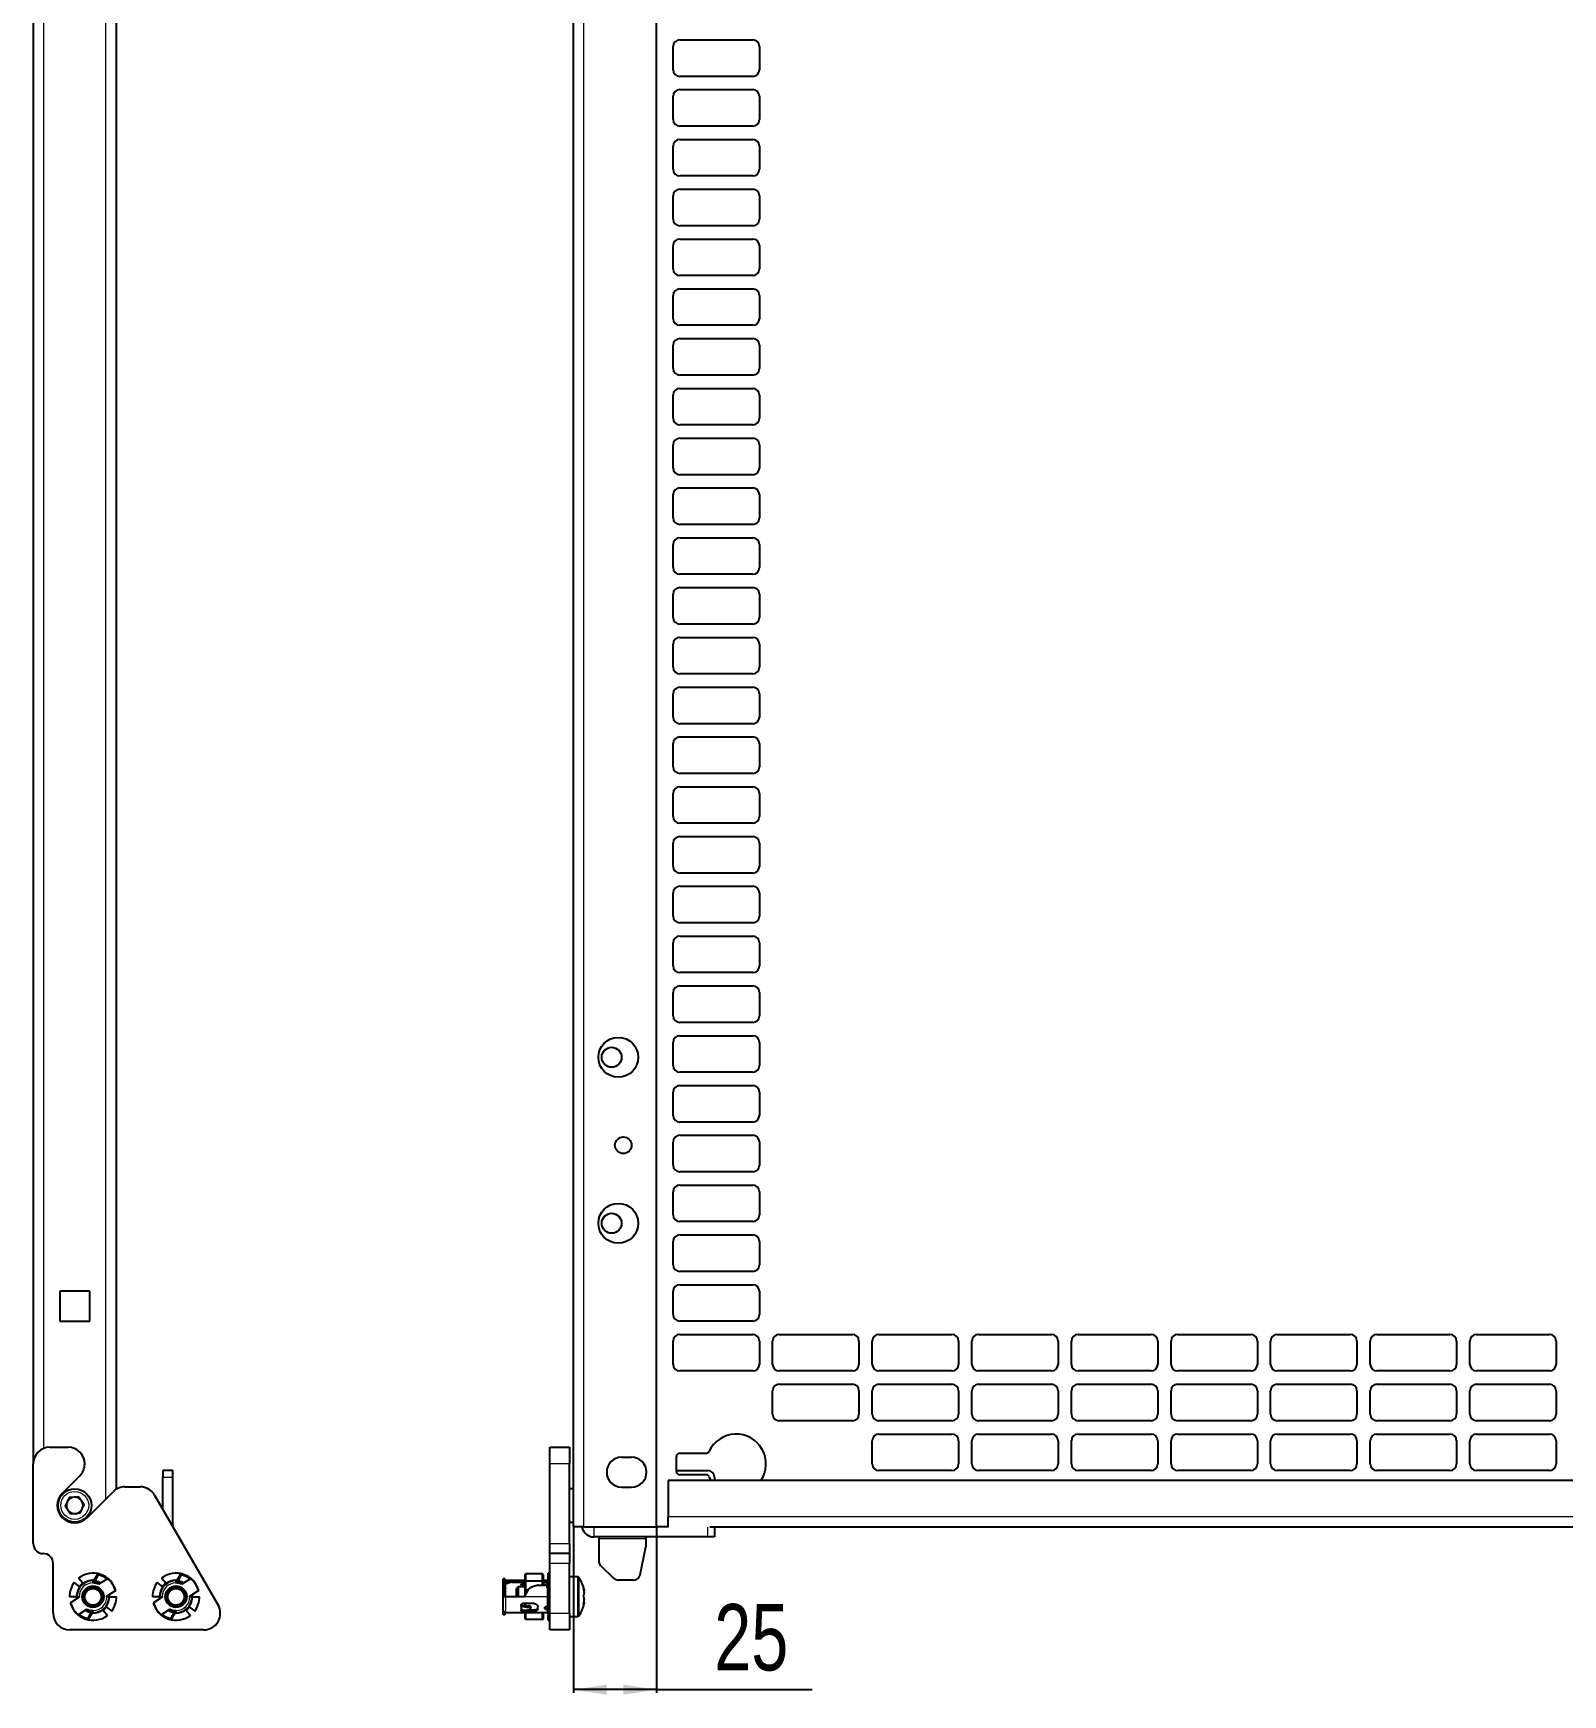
# Model space of a CAD drawing. Header units: millimetres. Extents: x -815 to 1037, y -273 to 1990.
# Drawn here: x 124 to 584, y -87 to 414 of the extents above; entities that cross this region are included whole.
import ezdxf

# ---------------------------------------------------------------- set-up
doc = ezdxf.new("R2010")
doc.units = ezdxf.units.MM
doc.layers.add('FORMAT', color=7, linetype='Continuous')
doc.styles.add('SLDTEXTSTYLE0', font='TXT', dxfattribs={"width": 0.75})
doc.dimstyles.new('SLDDIMSTYLE0', dxfattribs={"dimtxt": 20, "dimasz": 10, "dimexe": 0, "dimexo": 0.0625, "dimgap": 5, "dimtad": 2, "dimdec": 1, "dimrnd": 1e-09, "dimzin": 12, "dimdsep": 46, "dimtxsty": 'SLDTEXTSTYLE0', "dimsah": 1, "dimcen": 0.09, "dimadec": 0, "dimazin": 3, "dimtfac": 1, "dimtofl": 0, "dimtmove": 0, "dimatfit": 3, "dimfxl": 0, "dimfrac": 2, "dimtolj": 1, "dimtzin": 12, "dimarcsym": 0})

# ---------------------------------------------------------------- blocks, each defined once
blk = doc.blocks.new('_D_7')
at = {"layer": 'FORMAT'}
for p, q in [((286.33, -36.18), (286.33, -86.17)), ((311.33, -36.18), (311.33, -86.17)), ((311.33, -85.17), (286.33, -85.17)), ((311.33, -85.17), (358.28, -85.17))]:
    blk.add_line(p, q, dxfattribs=at)
for points in [[(286.33, -85.17), (296.33, -86.71), (296.33, -83.64)], [(311.33, -85.17), (301.33, -83.64), (301.33, -86.71)]]:
    blk.add_solid(points, dxfattribs=at)
at = {"layer": 'FORMAT', "insert": (328.73, -59.39), "char_height": 20, "attachment_point": 1, "style": 'SLDTEXTSTYLE0'}
blk.add_mtext('25', dxfattribs=at)

msp = doc.modelspace()

# ---------------------------------------------------------------- linework, layer by layer
at = {"color": 8, "linetype": 'Continuous', "lineweight": 18}
for p, q in [((126.7, 1846.83), (126.7, -12.55)), ((145.5, -27.7), (145.5, 1846.83)), ((289.43, -36.17), (289.43, 1817.63)), ((285.18, -17.17), (279.18, -17.17)), ((162.6, -21.17), (165.6, -21.17)), ((943.83, -33.08), (314.83, -33.08)), ((165.35, -35.57), (165.6, -35.57)), ((292.43, -36.17), (292.43, -39.17)), ((308.08, -39.77), (293.93, -39.77)), ((326.78, -39.17), (326.78, -36.18)), ((279.18, -41.17), (285.18, -41.17)), ((285.18, -47.17), (279.18, -47.17)), ((265.88, -53.43), (265.88, -57.17)), ((278.48, -53.72), (278.48, -52.82)), ((287.5, -51.17), (287.5, -53.61)), ((287.5, -53.61), (287.5, -63.17)), ((287.94, -51.4), (287.94, -53.75)), ((287.94, -53.75), (287.94, -62.95)), ((265.88, -57.17), (265.88, -62.02)), ((278.48, -57.17), (271.48, -57.17)), ((278.48, -60.13), (278.48, -57.17)), ((271.08, -61.12), (271.08, -61.57)), ((274.38, -61.57), (274.38, -61.12)), ((278.23, -60.63), (278.23, -61.02)), ((278.48, -62.02), (278.48, -61.02)), ((279.18, -62.17), (285.18, -62.17))]:
    msp.add_line(p, q, dxfattribs=at)
at = {"color": 7, "linetype": 'Continuous', "lineweight": 25}
for p, q in [((148.6, 1846.83), (148.6, -24.8)), ((286.33, -36.17), (286.33, 1846.83)), ((123.6, 1817.63), (123.6, -17.17)), ((311.33, -36.17), (311.33, 1817.63)), ((318.33, 411.83), (340.33, 411.83)), ((316.33, 402.83), (316.33, 409.83)), ((342.33, 409.83), (342.33, 402.83)), ((340.33, 400.83), (318.33, 400.83)), ((318.33, 396.83), (340.33, 396.83)), ((316.33, 387.83), (316.33, 394.83)), ((342.33, 394.83), (342.33, 387.83)), ((340.33, 385.83), (318.33, 385.83)), ((318.33, 381.83), (340.33, 381.83)), ((316.33, 372.83), (316.33, 379.83)), ((342.33, 379.83), (342.33, 372.83)), ((340.33, 370.83), (318.33, 370.83)), ((318.33, 366.83), (340.33, 366.83)), ((316.33, 357.83), (316.33, 364.83)), ((342.33, 364.83), (342.33, 357.83)), ((340.33, 355.83), (318.33, 355.83)), ((318.33, 351.83), (340.33, 351.83)), ((316.33, 342.83), (316.33, 349.83)), ((342.33, 349.83), (342.33, 342.83)), ((340.33, 340.83), (318.33, 340.83)), ((318.33, 336.83), (340.33, 336.83)), ((316.33, 327.83), (316.33, 334.83)), ((342.33, 334.83), (342.33, 327.83)), ((340.33, 325.83), (318.33, 325.83)), ((318.33, 321.83), (340.33, 321.83)), ((316.33, 312.83), (316.33, 319.83)), ((342.33, 319.83), (342.33, 312.83)), ((340.33, 310.83), (318.33, 310.83)), ((318.33, 306.83), (340.33, 306.83)), ((316.33, 297.83), (316.33, 304.83)), ((342.33, 304.83), (342.33, 297.83)), ((340.33, 295.83), (318.33, 295.83)), ((318.33, 291.83), (340.33, 291.83)), ((316.33, 282.83), (316.33, 289.83)), ((342.33, 289.83), (342.33, 282.83)), ((340.33, 280.83), (318.33, 280.83)), ((318.33, 276.83), (340.33, 276.83)), ((316.33, 267.83), (316.33, 274.83)), ((342.33, 274.83), (342.33, 267.83)), ((340.33, 265.83), (318.33, 265.83)), ((318.33, 261.83), (340.33, 261.83)), ((316.33, 252.83), (316.33, 259.83)), ((342.33, 259.83), (342.33, 252.83)), ((340.33, 250.83), (318.33, 250.83)), ((318.33, 246.83), (340.33, 246.83)), ((316.33, 237.83), (316.33, 244.83)), ((342.33, 244.83), (342.33, 237.83)), ((340.33, 235.83), (318.33, 235.83)), ((318.33, 231.83), (340.33, 231.83)), ((316.33, 222.83), (316.33, 229.83)), ((342.33, 229.83), (342.33, 222.83)), ((340.33, 220.83), (318.33, 220.83)), ((318.33, 216.83), (340.33, 216.83)), ((316.33, 207.83), (316.33, 214.83)), ((342.33, 214.83), (342.33, 207.83)), ((340.33, 205.83), (318.33, 205.83)), ((318.33, 201.83), (340.33, 201.83)), ((316.33, 192.83), (316.33, 199.83)), ((342.33, 199.83), (342.33, 192.83)), ((340.33, 190.83), (318.33, 190.83)), ((318.33, 186.83), (340.33, 186.83)), ((316.33, 177.83), (316.33, 184.83)), ((342.33, 184.83), (342.33, 177.83)), ((340.33, 175.83), (318.33, 175.83)), ((318.33, 171.83), (340.33, 171.83)), ((316.33, 162.83), (316.33, 169.83)), ((342.33, 169.83), (342.33, 162.83)), ((340.33, 160.83), (318.33, 160.83)), ((318.33, 156.83), (340.33, 156.83)), ((316.33, 147.83), (316.33, 154.83)), ((342.33, 154.83), (342.33, 147.83)), ((340.33, 145.83), (318.33, 145.83)), ((318.33, 141.83), (340.33, 141.83)), ((316.33, 132.83), (316.33, 139.83)), ((342.33, 139.83), (342.33, 132.83)), ((340.33, 130.83), (318.33, 130.83)), ((318.33, 126.83), (340.33, 126.83)), ((316.33, 117.83), (316.33, 124.83)), ((342.33, 124.83), (342.33, 117.83)), ((340.33, 115.83), (318.33, 115.83)), ((318.33, 111.83), (340.33, 111.83)), ((316.33, 102.83), (316.33, 109.83)), ((342.33, 109.83), (342.33, 102.83)), ((340.33, 100.83), (318.33, 100.83)), ((318.33, 96.83), (340.33, 96.83)), ((316.33, 87.83), (316.33, 94.83)), ((342.33, 94.83), (342.33, 87.83)), ((340.33, 85.83), (318.33, 85.83)), ((318.33, 81.83), (340.33, 81.83)), ((316.33, 72.83), (316.33, 79.83)), ((342.33, 79.83), (342.33, 72.83)), ((340.33, 70.83), (318.33, 70.83)), ((318.33, 66.83), (340.33, 66.83)), ((316.33, 57.83), (316.33, 64.83)), ((342.33, 64.83), (342.33, 57.83)), ((340.33, 55.83), (318.33, 55.83)), ((318.33, 51.83), (340.33, 51.83)), ((316.33, 42.83), (316.33, 49.83)), ((342.33, 49.83), (342.33, 42.83)), ((340.33, 40.83), (318.33, 40.83)), ((318.33, 36.83), (340.33, 36.83)), ((140.6, 34.83), (131.6, 34.83)), ((131.6, 34.83), (131.6, 25.83)), ((140.6, 25.83), (140.6, 34.83)), ((316.33, 27.83), (316.33, 34.83)), ((342.33, 34.83), (342.33, 27.83)), ((131.6, 25.83), (140.6, 25.83)), ((340.33, 25.83), (318.33, 25.83)), ((318.33, 21.83), (340.33, 21.83)), ((348.33, 21.83), (370.33, 21.83)), ((378.33, 21.83), (400.33, 21.83)), ((408.33, 21.83), (430.33, 21.83)), ((438.33, 21.83), (460.33, 21.83)), ((468.33, 21.83), (490.33, 21.83)), ((498.33, 21.83), (520.33, 21.83)), ((528.33, 21.83), (550.33, 21.83)), ((558.33, 21.83), (580.33, 21.83)), ((316.33, 12.83), (316.33, 19.83)), ((342.33, 19.83), (342.33, 12.83)), ((346.33, 12.83), (346.33, 19.83)), ((372.33, 19.83), (372.33, 12.83)), ((376.33, 12.83), (376.33, 19.83)), ((402.33, 19.83), (402.33, 12.83)), ((406.33, 12.83), (406.33, 19.83)), ((432.33, 19.83), (432.33, 12.83)), ((436.33, 12.83), (436.33, 19.83)), ((462.33, 19.83), (462.33, 12.83)), ((466.33, 12.83), (466.33, 19.83)), ((492.33, 19.83), (492.33, 12.83)), ((496.33, 12.83), (496.33, 19.83)), ((522.33, 19.83), (522.33, 12.83)), ((526.33, 12.83), (526.33, 19.83)), ((552.33, 19.83), (552.33, 12.83)), ((556.33, 12.83), (556.33, 19.83)), ((582.33, 19.83), (582.33, 12.83)), ((340.33, 10.83), (318.33, 10.83)), ((370.33, 10.83), (348.33, 10.83)), ((400.33, 10.83), (378.33, 10.83)), ((430.33, 10.83), (408.33, 10.83)), ((460.33, 10.83), (438.33, 10.83)), ((490.33, 10.83), (468.33, 10.83)), ((520.33, 10.83), (498.33, 10.83)), ((550.33, 10.83), (528.33, 10.83)), ((580.33, 10.83), (558.33, 10.83)), ((348.33, 6.83), (370.33, 6.83)), ((378.33, 6.83), (400.33, 6.83)), ((408.33, 6.83), (430.33, 6.83)), ((438.33, 6.83), (460.33, 6.83)), ((468.33, 6.83), (490.33, 6.83)), ((498.33, 6.83), (520.33, 6.83)), ((528.33, 6.83), (550.33, 6.83)), ((558.33, 6.83), (580.33, 6.83)), ((346.33, -2.17), (346.33, 4.83)), ((372.33, 4.83), (372.33, -2.17)), ((376.33, -2.17), (376.33, 4.83)), ((402.33, 4.83), (402.33, -2.17)), ((406.33, -2.17), (406.33, 4.83)), ((432.33, 4.83), (432.33, -2.17)), ((436.33, -2.17), (436.33, 4.83)), ((462.33, 4.83), (462.33, -2.17)), ((466.33, -2.17), (466.33, 4.83)), ((492.33, 4.83), (492.33, -2.17)), ((496.33, -2.17), (496.33, 4.83)), ((522.33, 4.83), (522.33, -2.17)), ((526.33, -2.17), (526.33, 4.83)), ((552.33, 4.83), (552.33, -2.17)), ((556.33, -2.17), (556.33, 4.83)), ((582.33, 4.83), (582.33, -2.17)), ((370.33, -4.17), (348.33, -4.17)), ((400.33, -4.17), (378.33, -4.17)), ((430.33, -4.17), (408.33, -4.17)), ((460.33, -4.17), (438.33, -4.17)), ((490.33, -4.17), (468.33, -4.17)), ((520.33, -4.17), (498.33, -4.17)), ((550.33, -4.17), (528.33, -4.17)), ((580.33, -4.17), (558.33, -4.17)), ((378.33, -8.17), (400.33, -8.17)), ((408.33, -8.17), (430.33, -8.17)), ((438.33, -8.17), (460.33, -8.17)), ((468.33, -8.17), (490.33, -8.17)), ((498.33, -8.17), (520.33, -8.17)), ((528.33, -8.17), (550.33, -8.17)), ((558.33, -8.17), (580.33, -8.17)), ((128.6, -12.17), (134.1, -12.17)), ((279.18, -12.17), (285.18, -12.17)), ((279.18, -17.17), (279.18, -12.17)), ((285.18, -12.17), (285.18, -17.17)), ((317.33, -19.43), (317.33, -14.93)), ((318.33, -13.93), (326.28, -13.93)), ((376.33, -17.17), (376.33, -10.17)), ((402.33, -10.17), (402.33, -17.17)), ((406.33, -17.17), (406.33, -10.17)), ((432.33, -10.17), (432.33, -17.17)), ((436.33, -17.17), (436.33, -10.17)), ((462.33, -10.17), (462.33, -17.17)), ((466.33, -17.17), (466.33, -10.17)), ((492.33, -10.17), (492.33, -17.17)), ((496.33, -17.17), (496.33, -10.17)), ((522.33, -10.17), (522.33, -17.17)), ((526.33, -17.17), (526.33, -10.17)), ((552.33, -10.17), (552.33, -17.17)), ((556.33, -17.17), (556.33, -10.17)), ((582.33, -10.17), (582.33, -17.17)), ((123.6, -41.17), (123.6, -17.17)), ((139.1, -17.17), (139.1, -17.18)), ((162.6, -19.17), (162.6, -21.17)), ((165.6, -19.17), (162.6, -19.17)), ((165.6, -21.17), (165.6, -19.17)), ((279.18, -41.17), (279.18, -17.17)), ((285.18, -41.17), (285.18, -17.17)), ((300.83, -15.17), (303.83, -15.17)), ((317.33, -19.17), (326.78, -19.17)), ((400.33, -19.17), (378.33, -19.17)), ((430.33, -19.17), (408.33, -19.17)), ((460.33, -19.17), (438.33, -19.17)), ((490.33, -19.17), (468.33, -19.17)), ((520.33, -19.17), (498.33, -19.17)), ((550.33, -19.17), (528.33, -19.17)), ((580.33, -19.17), (558.33, -19.17)), ((137.63, -20.71), (132.39, -25.96)), ((151.2, -24.06), (155.82, -24.06)), ((162.6, -30.8), (162.6, -21.17)), ((165.6, -35.57), (165.6, -21.17)), ((286.33, -24.67), (285.18, -24.67)), ((300.83, -24.17), (303.83, -24.17)), ((314.83, -22.18), (314.83, -33.08)), ((943.83, -22.18), (314.83, -22.18)), ((326.28, -20.43), (318.33, -20.43)), ((327.84, -22.18), (327.18, -21.01)), ((328.78, -21.17), (328.78, -22.18)), ((134.46, -27.3), (133.22, -29.9)), ((134.86, -32.28), (133.22, -29.9)), ((137.34, -27.07), (134.46, -27.3)), ((137.34, -27.07), (138.98, -29.44)), ((137.74, -32.05), (138.98, -29.44)), ((139.81, -33.39), (147.67, -25.53)), ((160.15, -26.56), (179.27, -59.67)), ((137.74, -32.05), (134.86, -32.28)), ((285.18, -34.67), (286.33, -34.67)), ((314.83, -36.18), (314.83, -33.08)), ((165.6, -35.57), (165.58, -35.96)), ((289.43, -36.17), (286.33, -36.17)), ((289.43, -36.17), (311.33, -36.17)), ((326.78, -39.17), (292.43, -39.17)), ((293.93, -39.17), (293.93, -39.77)), ((293.93, -39.77), (293.93, -46.35)), ((308.08, -39.17), (308.08, -39.77)), ((308.08, -39.77), (308.08, -42.17)), ((314.83, -36.17), (311.33, -36.17)), ((328.78, -39.17), (326.78, -39.17)), ((930.75, -36.18), (327.4, -36.18)), ((328.78, -36.18), (328.78, -39.17)), ((279.18, -44.17), (279.18, -41.17)), ((285.18, -44.17), (279.18, -44.17)), ((279.18, -47.17), (279.18, -44.17)), ((285.18, -41.17), (285.18, -44.17)), ((285.18, -44.17), (285.18, -47.17)), ((306.4, -50.57), (308.08, -42.17)), ((129.6, -62.17), (129.6, -47.17)), ((279.18, -62.17), (279.18, -47.17)), ((285.18, -62.17), (285.18, -47.17)), ((294.51, -47.76), (298.34, -51.59)), ((137.54, -54.06), (135.96, -52.85)), ((138.49, -53.12), (137.28, -51.54)), ((138.43, -53.13), (137.56, -54.01)), ((141.6, -52.12), (141.6, -52.32)), ((141.6, -52.12), (142.02, -52.14)), ((141.6, -52.32), (141.6, -53.02)), ((141.6, -52.87), (141.62, -52.83)), ((141.84, -52.85), (141.74, -53.03)), ((141.89, -52.36), (143.07, -50.33)), ((143.17, -50.56), (142.11, -52.39)), ((143.07, -50.33), (143.17, -50.56)), ((146.01, -51.74), (143.4, -53.44)), ((143.65, -52.78), (143.44, -53.23)), ((162.54, -54.06), (160.96, -52.85)), ((163.49, -53.12), (162.28, -51.54)), ((163.43, -53.13), (162.56, -54.01)), ((166.6, -52.12), (166.6, -52.32)), ((166.6, -52.12), (167.02, -52.14)), ((166.6, -52.32), (166.6, -53.02)), ((166.6, -52.87), (166.62, -52.83)), ((166.84, -52.85), (166.74, -53.03)), ((166.89, -52.36), (168.07, -50.33)), ((168.17, -50.56), (167.11, -52.39)), ((168.07, -50.33), (168.17, -50.56)), ((171.01, -51.74), (168.4, -53.44)), ((168.65, -52.78), (168.44, -53.23)), ((265.18, -55.35), (265.18, -51.74)), ((265.68, -51.74), (265.18, -51.74)), ((265.68, -51.74), (265.68, -55.35)), ((267.88, -52.32), (265.88, -52.32)), ((266.38, -52.78), (265.88, -52.78)), ((265.88, -52.78), (265.88, -53.23)), ((265.88, -53.23), (266.38, -53.23)), ((266.38, -53.23), (266.38, -52.78)), ((267.88, -52.82), (267.88, -52.32)), ((271.78, -52.32), (267.88, -52.32)), ((267.88, -52.82), (271.78, -52.82)), ((269.68, -54.17), (269.18, -54.67)), ((269.18, -57.17), (269.18, -54.67)), ((271.78, -54.17), (269.68, -54.17)), ((269.68, -54.17), (269.68, -57.17)), ((270.58, -53.47), (270.58, -53.63)), ((270.58, -53.63), (271.78, -53.51)), ((270.58, -53.63), (270.58, -54.17)), ((271.08, -53.23), (271.78, -53.23)), ((271.89, -50.33), (271.78, -50.56)), ((271.78, -52.51), (271.78, -50.56)), ((271.89, -52.48), (271.78, -52.51)), ((271.78, -55.17), (271.78, -52.51)), ((271.89, -50.33), (271.89, -52.48)), ((276.98, -50.33), (271.89, -50.33)), ((276.98, -52.48), (271.89, -52.48)), ((271.89, -52.48), (271.89, -55.18)), ((275.58, -53.67), (277.73, -53.67)), ((276.98, -52.48), (276.98, -50.33)), ((277.18, -50.46), (276.98, -50.33)), ((277.18, -52.5), (276.98, -52.48)), ((276.98, -53.67), (276.98, -52.48)), ((277.18, -50.46), (277.18, -52.5)), ((278.48, -52.32), (277.18, -52.32)), ((277.18, -52.5), (277.18, -53.67)), ((277.18, -52.82), (278.48, -52.82)), ((278.38, -53.02), (277.18, -53.02)), ((278.38, -53.02), (278.38, -54.05)), ((278.38, -53.72), (278.48, -53.72)), ((278.68, -54.17), (278.44, -54.17)), ((278.48, -54.42), (278.48, -57.17)), ((279.18, -50.07), (278.68, -50.07)), ((278.68, -55.34), (278.68, -50.07)), ((287.5, -51.17), (285.18, -51.17)), ((304.44, -52.17), (299.76, -52.17)), ((136.55, -57.17), (134.5, -57.17)), ((134.88, -58.97), (134.74, -59.01)), ((137.45, -57.3), (134.84, -59)), ((136.55, -57.17), (136.75, -57.17)), ((136.75, -57.17), (137.45, -57.17)), ((136.75, -57.76), (136.75, -57.17)), ((137.25, -57.17), (137.25, -57.44)), ((145.75, -57.04), (148.36, -55.35)), ((146.45, -57.17), (145.75, -57.17)), ((145.95, -57.17), (145.95, -56.91)), ((146.45, -56.59), (146.45, -57.17)), ((146.65, -57.17), (146.45, -57.17)), ((146.65, -57.17), (148.7, -57.17)), ((148.32, -55.37), (148.46, -55.34)), ((161.55, -57.17), (159.5, -57.17)), ((159.88, -58.97), (159.74, -59.01)), ((162.45, -57.3), (159.84, -59)), ((161.55, -57.17), (161.75, -57.17)), ((161.75, -57.17), (162.45, -57.17)), ((161.75, -57.76), (161.75, -57.17)), ((162.25, -57.17), (162.25, -57.44)), ((170.75, -57.04), (173.36, -55.35)), ((171.45, -57.17), (170.75, -57.17)), ((170.95, -57.17), (170.95, -56.91)), ((171.45, -56.59), (171.45, -57.17)), ((171.65, -57.17), (171.45, -57.17)), ((171.65, -57.17), (173.7, -57.17)), ((173.32, -55.37), (173.46, -55.34)), ((265.68, -55.35), (265.18, -55.35)), ((265.18, -57.04), (265.18, -55.35)), ((265.68, -57.04), (265.18, -57.04)), ((265.18, -57.17), (265.18, -57.04)), ((265.88, -57.17), (265.18, -57.17)), ((265.18, -61.32), (265.18, -57.17)), ((265.68, -55.35), (265.68, -57.04)), ((265.68, -57.04), (265.68, -57.17)), ((271.48, -57.17), (265.88, -57.17)), ((270.58, -59.99), (270.58, -59.67)), ((270.58, -59.99), (270.58, -61.12)), ((274.38, -59.22), (271.08, -59.22)), ((272.63, -55.17), (271.48, -57.17)), ((271.89, -55.18), (271.78, -55.17)), ((271.78, -56.65), (271.78, -55.17)), ((271.78, -59.95), (271.78, -59.22)), ((272.63, -55.18), (271.89, -55.18)), ((271.89, -55.18), (271.89, -56.45)), ((271.89, -59.22), (271.89, -60)), ((273.46, -60.23), (273.23, -59.94)), ((278.68, -55.73), (278.48, -55.72)), ((278.68, -57.17), (278.48, -57.17)), ((278.68, -55.34), (279.18, -55.34)), ((278.68, -55.87), (278.68, -55.34)), ((279.18, -55.87), (278.68, -55.87)), ((278.68, -57.17), (279.18, -57.17)), ((278.68, -61.5), (278.68, -57.17)), ((137.18, -62.61), (139.79, -60.91)), ((139.55, -61.57), (139.76, -61.12)), ((140.03, -63.79), (141.09, -61.95)), ((140.03, -63.79), (140.13, -64.02)), ((141.3, -61.98), (140.13, -64.02)), ((141.6, -62.22), (141.17, -62.21)), ((141.36, -61.49), (141.45, -61.32)), ((141.6, -61.47), (141.57, -61.52)), ((141.6, -62.02), (141.6, -61.32)), ((141.6, -62.22), (141.6, -62.02)), ((144.71, -61.23), (145.92, -62.81)), ((144.77, -61.21), (145.64, -60.34)), ((145.65, -60.29), (147.23, -61.5)), ((162.18, -62.61), (164.79, -60.91)), ((164.55, -61.57), (164.76, -61.12)), ((165.03, -63.79), (166.09, -61.95)), ((165.03, -63.79), (165.13, -64.02)), ((166.3, -61.98), (165.13, -64.02)), ((166.6, -62.22), (166.17, -62.21)), ((166.36, -61.49), (166.45, -61.32)), ((166.6, -61.47), (166.57, -61.52)), ((166.6, -62.02), (166.6, -61.32)), ((166.6, -62.22), (166.6, -62.02)), ((169.71, -61.23), (170.92, -62.81)), ((169.77, -61.21), (170.64, -60.34)), ((170.65, -60.29), (172.23, -61.5)), ((265.18, -62.61), (265.18, -61.32)), ((265.68, -62.61), (265.18, -62.61)), ((265.68, -61.99), (265.68, -62.61)), ((267.88, -62.02), (265.88, -62.02)), ((278.48, -62.02), (267.88, -62.02)), ((270.58, -61.33), (270.58, -61.12)), ((274.38, -61.57), (271.08, -61.57)), ((271.78, -63.79), (271.78, -62.02)), ((271.78, -63.79), (271.89, -64.02)), ((271.89, -62.02), (271.89, -64.02)), ((276.98, -64.02), (271.89, -64.02)), ((272.66, -61.12), (274.38, -61.12)), ((273.51, -60.37), (273.51, -60.4)), ((275.58, -60.93), (275.58, -60.25)), ((276.98, -64.02), (276.98, -62.02)), ((276.98, -64.02), (277.18, -63.89)), ((277.18, -62.02), (277.18, -63.89)), ((277.68, -60.66), (277.68, -60.54)), ((278.23, -60.13), (278.48, -60.13)), ((278.23, -60.63), (278.48, -60.63)), ((278.23, -61.02), (278.48, -61.02)), ((278.38, -60.13), (278.38, -60.63)), ((278.38, -60.17), (278.64, -60.17)), ((279.18, -61.5), (278.68, -61.5)), ((278.68, -61.5), (278.68, -62.81)), ((279.18, -62.81), (278.68, -62.81)), ((278.68, -64.27), (278.68, -62.81)), ((278.68, -64.27), (279.18, -64.27)), ((279.18, -67.17), (279.18, -62.17)), ((285.18, -62.17), (285.18, -67.17)), ((285.18, -63.17), (287.5, -63.17)), ((174.94, -67.17), (134.6, -67.17)), ((285.18, -67.17), (279.18, -67.17))]:
    msp.add_line(p, q, dxfattribs=at)
at = {"color": 7, "linetype": 'Continuous', "lineweight": 25, "flags": 128}
for points in [[(265.88, -52.32), (265.74, -52.34), (265.68, -52.35)], [(278.68, -52.79), (278.61, -52.81), (278.48, -52.82)], [(278.68, -53.7), (278.61, -53.71), (278.48, -53.72)], [(278.38, -60.3), (278.42, -60.21), (278.44, -60.17)], [(278.68, -60.25), (278.67, -60.22), (278.66, -60.2), (278.64, -60.18), (278.62, -60.16), (278.59, -60.15), (278.55, -60.14), (278.52, -60.13), (278.48, -60.13)], [(278.68, -60.65), (278.61, -60.64), (278.48, -60.63)]]:
    msp.add_lwpolyline(points, dxfattribs=at)
at = {"color": 7, "linetype": 'Continuous', "lineweight": 25}
for centre, radius in [((299.83, 105.33), 6), ((297.83, 105.33), 3), ((301.33, 78.83), 2.5), ((299.83, 55.33), 6), ((297.83, 55.33), 3), ((136.1, -29.67), 5), ((141.6, -57.17), 3.25), ((141.6, -57.17), 3), ((141.6, -57.17), 2.5), ((166.6, -57.17), 3.25), ((166.6, -57.17), 3), ((166.6, -57.17), 2.5)]:
    msp.add_circle(centre, radius, dxfattribs=at)
at = {"color": 8, "linetype": 'Continuous', "lineweight": 18}
msp.add_circle((136.1, -29.67), 4.2, dxfattribs=at)
at = {"color": 7, "linetype": 'Continuous', "lineweight": 25}
for centre, radius, start, end in [((318.33, 409.83), 2, 90, 180), ((340.33, 409.83), 2, 0, 90), ((318.33, 402.83), 2, 180, 270), ((340.33, 402.83), 2, 270, 0), ((318.33, 394.83), 2, 90, 180), ((340.33, 394.83), 2, 0, 90), ((318.33, 387.83), 2, 180, 270), ((340.33, 387.83), 2, 270, 0), ((318.33, 379.83), 2, 90, 180), ((340.33, 379.83), 2, 0, 90), ((318.33, 372.83), 2, 180, 270), ((340.33, 372.83), 2, 270, 0), ((318.33, 364.83), 2, 90, 180), ((340.33, 364.83), 2, 0, 90), ((318.33, 357.83), 2, 180, 270), ((340.33, 357.83), 2, 270, 0), ((318.33, 349.83), 2, 90, 180), ((340.33, 349.83), 2, 0, 90), ((318.33, 342.83), 2, 180, 270), ((340.33, 342.83), 2, 270, 0), ((318.33, 334.83), 2, 90, 180), ((340.33, 334.83), 2, 0, 90), ((318.33, 327.83), 2, 180, 270), ((340.33, 327.83), 2, 270, 0), ((318.33, 319.83), 2, 90, 180), ((340.33, 319.83), 2, 0, 90), ((318.33, 312.83), 2, 180, 270), ((340.33, 312.83), 2, 270, 0), ((318.33, 304.83), 2, 90, 180), ((340.33, 304.83), 2, 0, 90), ((318.33, 297.83), 2, 180, 270), ((340.33, 297.83), 2, 270, 0), ((318.33, 289.83), 2, 90, 180), ((340.33, 289.83), 2, 0, 90), ((318.33, 282.83), 2, 180, 270), ((340.33, 282.83), 2, 270, 0), ((318.33, 274.83), 2, 90, 180), ((340.33, 274.83), 2, 0, 90), ((318.33, 267.83), 2, 180, 270), ((340.33, 267.83), 2, 270, 0), ((318.33, 259.83), 2, 90, 180), ((340.33, 259.83), 2, 0, 90), ((318.33, 252.83), 2, 180, 270), ((340.33, 252.83), 2, 270, 0), ((318.33, 244.83), 2, 90, 180), ((340.33, 244.83), 2, 0, 90), ((318.33, 237.83), 2, 180, 270), ((340.33, 237.83), 2, 270, 0), ((318.33, 229.83), 2, 90, 180), ((340.33, 229.83), 2, 0, 90), ((318.33, 222.83), 2, 180, 270), ((340.33, 222.83), 2, 270, 0), ((318.33, 214.83), 2, 90, 180), ((340.33, 214.83), 2, 0, 90), ((318.33, 207.83), 2, 180, 270), ((340.33, 207.83), 2, 270, 0), ((318.33, 199.83), 2, 90, 180), ((340.33, 199.83), 2, 0, 90), ((318.33, 192.83), 2, 180, 270), ((340.33, 192.83), 2, 270, 0), ((318.33, 184.83), 2, 90, 180), ((340.33, 184.83), 2, 0, 90), ((318.33, 177.83), 2, 180, 270), ((340.33, 177.83), 2, 270, 0), ((318.33, 169.83), 2, 90, 180), ((340.33, 169.83), 2, 0, 90), ((318.33, 162.83), 2, 180, 270), ((340.33, 162.83), 2, 270, 0), ((318.33, 154.83), 2, 90, 180), ((340.33, 154.83), 2, 0, 90), ((318.33, 147.83), 2, 180, 270), ((340.33, 147.83), 2, 270, 0), ((318.33, 139.83), 2, 90, 180), ((340.33, 139.83), 2, 0, 90), ((318.33, 132.83), 2, 180, 270), ((340.33, 132.83), 2, 270, 0), ((318.33, 124.83), 2, 90, 180), ((340.33, 124.83), 2, 0, 90), ((318.33, 117.83), 2, 180, 270), ((340.33, 117.83), 2, 270, 0), ((318.33, 109.83), 2, 90, 180), ((340.33, 109.83), 2, 0, 90), ((318.33, 102.83), 2, 180, 270), ((340.33, 102.83), 2, 270, 0), ((318.33, 94.83), 2, 90, 180), ((340.33, 94.83), 2, 0, 90), ((318.33, 87.83), 2, 180, 270), ((340.33, 87.83), 2, 270, 0), ((318.33, 79.83), 2, 90, 180), ((340.33, 79.83), 2, 0, 90), ((318.33, 72.83), 2, 180, 270), ((340.33, 72.83), 2, 270, 0), ((318.33, 64.83), 2, 90, 180), ((340.33, 64.83), 2, 0, 90), ((318.33, 57.83), 2, 180, 270), ((340.33, 57.83), 2, 270, 0), ((318.33, 49.83), 2, 90, 180), ((340.33, 49.83), 2, 0, 90), ((318.33, 42.83), 2, 180, 270), ((340.33, 42.83), 2, 270, 0), ((318.33, 34.83), 2, 90, 180), ((340.33, 34.83), 2, 0, 90), ((318.33, 27.83), 2, 180, 270), ((340.33, 27.83), 2, 270, 0), ((318.33, 19.83), 2, 90, 180), ((340.33, 19.83), 2, 0, 90), ((348.33, 19.83), 2, 90, 180), ((370.33, 19.83), 2, 0, 90), ((378.33, 19.83), 2, 90, 180), ((400.33, 19.83), 2, 0, 90), ((408.33, 19.83), 2, 90, 180), ((430.33, 19.83), 2, 0, 90), ((438.33, 19.83), 2, 90, 180), ((460.33, 19.83), 2, 0, 90), ((468.33, 19.83), 2, 90, 180), ((490.33, 19.83), 2, 0, 90), ((498.33, 19.83), 2, 90, 180), ((520.33, 19.83), 2, 0, 90), ((528.33, 19.83), 2, 90, 180), ((550.33, 19.83), 2, 0, 90), ((558.33, 19.83), 2, 90, 180), ((580.33, 19.83), 2, 0, 90), ((318.33, 12.83), 2, 180, 270), ((340.33, 12.83), 2, 270, 0), ((348.33, 12.83), 2, 180, 270), ((370.33, 12.83), 2, 270, 0), ((378.33, 12.83), 2, 180, 270), ((400.33, 12.83), 2, 270, 0), ((408.33, 12.83), 2, 180, 270), ((430.33, 12.83), 2, 270, 0), ((438.33, 12.83), 2, 180, 270), ((460.33, 12.83), 2, 270, 0), ((468.33, 12.83), 2, 180, 270), ((490.33, 12.83), 2, 270, 0), ((498.33, 12.83), 2, 180, 270), ((520.33, 12.83), 2, 270, 0), ((528.33, 12.83), 2, 180, 270), ((550.33, 12.83), 2, 270, 0), ((558.33, 12.83), 2, 180, 270), ((580.33, 12.83), 2, 270, 0), ((348.33, 4.83), 2, 90, 180), ((370.33, 4.83), 2, 0, 90), ((378.33, 4.83), 2, 90, 180), ((400.33, 4.83), 2, 0, 90), ((408.33, 4.83), 2, 90, 180), ((430.33, 4.83), 2, 0, 90), ((438.33, 4.83), 2, 90, 180), ((460.33, 4.83), 2, 0, 90), ((468.33, 4.83), 2, 90, 180), ((490.33, 4.83), 2, 0, 90), ((498.33, 4.83), 2, 90, 180), ((520.33, 4.83), 2, 0, 90), ((528.33, 4.83), 2, 90, 180), ((550.33, 4.83), 2, 0, 90), ((558.33, 4.83), 2, 90, 180), ((580.33, 4.83), 2, 0, 90), ((348.33, -2.17), 2, 180, 270), ((370.33, -2.17), 2, 270, 0), ((378.33, -2.17), 2, 180, 270), ((400.33, -2.17), 2, 270, 0), ((408.33, -2.17), 2, 180, 270), ((430.33, -2.17), 2, 270, 0), ((438.33, -2.17), 2, 180, 270), ((460.33, -2.17), 2, 270, 0), ((468.33, -2.17), 2, 180, 270), ((490.33, -2.17), 2, 270, 0), ((498.33, -2.17), 2, 180, 270), ((520.33, -2.17), 2, 270, 0), ((528.33, -2.17), 2, 180, 270), ((550.33, -2.17), 2, 270, 0), ((558.33, -2.17), 2, 180, 270), ((580.33, -2.17), 2, 270, 0), ((335.33, -17.18), 9, 326.251, 154.8493), ((378.33, -10.17), 2, 90, 180), ((400.33, -10.17), 2, 0, 90), ((408.33, -10.17), 2, 90, 180), ((430.33, -10.17), 2, 0, 90), ((438.33, -10.17), 2, 90, 180), ((460.33, -10.17), 2, 0, 90), ((468.33, -10.17), 2, 90, 180), ((490.33, -10.17), 2, 0, 90), ((498.33, -10.17), 2, 90, 180), ((520.33, -10.17), 2, 0, 90), ((528.33, -10.17), 2, 90, 180), ((550.33, -10.17), 2, 0, 90), ((558.33, -10.17), 2, 90, 180), ((580.33, -10.17), 2, 0, 90), ((128.6, -17.17), 5, 90, 180), ((134.1, -17.17), 5, 0, 90), ((318.33, -14.93), 1, 90, 180), ((326.28, -12.93), 1, 270, 334.8493), ((134.1, -17.18), 5, 315, 0), ((300.83, -19.67), 4.5, 90, 270), ((303.83, -19.67), 4.5, 270, 90), ((318.33, -19.43), 1, 180, 270), ((326.78, -21.17), 2, 0, 90), ((378.33, -17.17), 2, 180, 270), ((400.33, -17.17), 2, 270, 0), ((408.33, -17.17), 2, 180, 270), ((430.33, -17.17), 2, 270, 0), ((438.33, -17.17), 2, 180, 270), ((460.33, -17.17), 2, 270, 0), ((468.33, -17.17), 2, 180, 270), ((490.33, -17.17), 2, 270, 0), ((498.33, -17.17), 2, 180, 270), ((520.33, -17.17), 2, 270, 0), ((528.33, -17.17), 2, 180, 270), ((550.33, -17.17), 2, 270, 0), ((558.33, -17.17), 2, 180, 270), ((580.33, -17.17), 2, 270, 0), ((151.2, -29.06), 5, 90, 135), ((155.82, -29.06), 5, 30, 90), ((326.28, -21.43), 1, 25.1507, 90), ((136.1, -29.67), 5.25, 135, 315), ((136.1, -29.67), 2.5, 154.5743, 214.5743), ((136.1, -29.67), 2.5, 94.5743, 154.5743), ((136.1, -29.67), 2.5, 34.5743, 94.5743), ((136.1, -29.67), 2.5, 334.5743, 34.5743), ((136.1, -29.67), 2.5, 214.5743, 274.5743), ((136.1, -29.67), 2.5, 274.5743, 334.5743), ((292.43, -35.57), 3.6, 189.5941, 270), ((126.6, -41.17), 3, 180, 270), ((126.6, -47.17), 3, 0, 90), ((295.93, -46.35), 2, 180, 225), ((141.6, -57.17), 7.1, 142.5, 180), ((141.6, -57.17), 4.85, 90, 180), ((141.6, -57.17), 7.1, 15, 127.5), ((141.6, -57.17), 4.15, 64.203, 90), ((141.6, -57.17), 7, 50.8871, 77.8871), ((141.6, -57.17), 6.8, 51.4319, 76.6644), ((141.6, -57.17), 7, 15.1129, 50.8871), ((166.6, -57.17), 7.1, 142.5, 180), ((166.6, -57.17), 4.85, 90, 180), ((166.6, -57.17), 7.1, 15, 127.5), ((166.6, -57.17), 4.15, 64.203, 90), ((166.6, -57.17), 7, 50.8871, 77.8871), ((166.6, -57.17), 6.8, 51.4319, 76.6644), ((166.6, -57.17), 7, 15.1129, 50.8871), ((265.88, -53.02), 0.2, 90, 180), ((275.58, -54.42), 0.75, 90, 105.0484), ((277.73, -54.42), 0.75, 0, 90), ((278.48, -52.12), 0.2, 270, 0), ((278.58, -54.09), 0.0996, 305.5332, 356.0721), ((287.5, -51.71), 0.54, 35.2515, 90), ((279.78, -57.17), 10, 11.0263, 35.2515), ((299.76, -50.17), 2, 225, 270), ((304.44, -50.17), 2, 270, 348.6901), ((141.6, -57.17), 7.1, 195, 307.5), ((141.6, -57.17), 7, 195.1129, 230.8871), ((141.6, -57.17), 4.15, 180, 181.797), ((141.6, -57.17), 4.85, 270, 0), ((141.6, -57.17), 4.15, 0, 1.797), ((141.6, -57.17), 7.1, 322.5, 0), ((166.6, -57.17), 7.1, 195, 307.5), ((166.6, -57.17), 7, 195.1129, 230.8871), ((166.6, -57.17), 4.15, 180, 181.797), ((166.6, -57.17), 4.85, 270, 0), ((166.6, -57.17), 4.15, 0, 1.797), ((166.6, -57.17), 7.1, 322.5, 0), ((174.94, -62.17), 5, 270, 30), ((279.78, -57.17), 10, 324.7485, 348.9291), ((134.6, -62.17), 5, 180, 270), ((141.6, -57.17), 7, 230.8871, 257.8871), ((141.6, -57.17), 6.8, 231.4319, 256.6644), ((141.6, -57.17), 4.15, 244.203, 270), ((166.6, -57.17), 7, 230.8871, 257.8871), ((166.6, -57.17), 6.8, 231.4319, 256.6644), ((166.6, -57.17), 4.15, 244.203, 270), ((265.88, -61.32), 0.7, 180, 270), ((278.5, -61.2), 0.183, 7.3339, 95.8124), ((278.48, -62.22), 0.2, 0, 90), ((287.5, -62.63), 0.54, 270, 324.7485)]:
    msp.add_arc(centre, radius, start, end, dxfattribs=at)
at = {"color": 8, "linetype": 'Continuous', "lineweight": 18}
for centre, radius, start, end in [((141.6, -57.17), 5.05, 142.5, 180), ((141.6, -57.17), 4.15, 90, 180), ((141.6, -57.17), 5.05, 90, 127.5), ((166.6, -57.17), 5.05, 142.5, 180), ((166.6, -57.17), 4.15, 90, 180), ((166.6, -57.17), 5.05, 90, 127.5), ((141.6, -57.17), 4.15, 270, 0), ((141.6, -57.17), 5.05, 322.5, 0), ((166.6, -57.17), 4.15, 270, 0), ((166.6, -57.17), 5.05, 322.5, 0), ((141.6, -57.17), 5.05, 270, 307.5), ((166.6, -57.17), 5.05, 270, 307.5)]:
    msp.add_arc(centre, radius, start, end, dxfattribs=at)
at = {"color": 7, "linetype": 'Continuous', "lineweight": 25}
for points, knots in [([(137.65, -54.36), (137.57, -54.23), (137.47, -54.08), (137.58, -54.05), (137.6, -54.05)], [0, 0, 0, 0, 0.8322341, 1, 1, 1, 1]), ([(138.78, -53.23), (138.66, -53.15), (138.5, -53.05), (138.48, -53.16), (138.47, -53.18)], [0, 0, 0, 0, 0.832234, 1, 1, 1, 1]), ([(141.6, -52.32), (141.99, -52.36), (142.7, -52.42), (143.36, -52.67), (143.65, -52.78)], [0, 0, 0, 0, 0.559866, 1, 1, 1, 1]), ([(141.6, -52.82), (141.95, -52.85), (142.59, -52.89), (143.18, -53.13), (143.44, -53.23)], [0, 0, 0, 0, 0.559785, 1, 1, 1, 1]), ([(162.65, -54.36), (162.57, -54.23), (162.47, -54.08), (162.58, -54.05), (162.6, -54.05)], [0, 0, 0, 0, 0.8322341, 1, 1, 1, 1]), ([(163.78, -53.23), (163.66, -53.15), (163.5, -53.05), (163.48, -53.16), (163.47, -53.18)], [0, 0, 0, 0, 0.832234, 1, 1, 1, 1]), ([(166.6, -52.32), (166.99, -52.36), (167.7, -52.42), (168.36, -52.67), (168.65, -52.78)], [0, 0, 0, 0, 0.559866, 1, 1, 1, 1]), ([(166.6, -52.82), (166.95, -52.85), (167.59, -52.89), (168.18, -53.13), (168.44, -53.23)], [0, 0, 0, 0, 0.559785, 1, 1, 1, 1]), ([(265.88, -52.32), (265.88, -52.36), (265.88, -52.42), (265.88, -52.67), (265.88, -52.78)], [0, 0, 0, 0, 0.559866, 1, 1, 1, 1]), ([(267.88, -52.32), (267.6, -52.36), (267.1, -52.42), (266.6, -52.67), (266.38, -52.78)], [0, 0, 0, 0, 0.559911, 1, 1, 1, 1]), ([(267.88, -52.82), (267.6, -52.85), (267.1, -52.89), (266.6, -53.13), (266.38, -53.23)], [0, 0, 0, 0, 0.559868, 1, 1, 1, 1]), ([(270.58, -53.47), (270.58, -53.44), (270.59, -53.38), (270.68, -53.31), (270.81, -53.26), (270.95, -53.24), (271.04, -53.23), (271.08, -53.23)], [0, 0, 0, 0, 0.214295, 0.42863, 0.64223, 0.856153, 1, 1, 1, 1]), ([(272.63, -55.17), (272.8, -54.96), (273.15, -54.51), (274.13, -54.04), (274.9, -53.83), (275.38, -53.7)], [0, 0, 0, 0, 0.2540266, 0.5265912, 1, 1, 1, 1]), ([(278.68, -54.4), (278.68, -54.41), (278.67, -54.43), (278.66, -54.46), (278.62, -54.49), (278.54, -54.5), (278.49, -54.51), (278.46, -54.51)], [0, 0, 0, 0, 0.187462, 0.362386, 0.517277, 0.750642, 1, 1, 1, 1]), ([(289.38, -59.43), (289.38, -59.42), (289.38, -59.41), (289.39, -59.35), (289.43, -59.16), (289.51, -58.81), (289.58, -58.36), (289.61, -57.95), (289.59, -57.53), (289.51, -57.27), (289.43, -57.07), (289.4, -56.97), (289.38, -56.92), (289.38, -56.88), (289.38, -56.85), (289.38, -56.82), (289.39, -56.78), (289.45, -56.65), (289.54, -56.52), (289.61, -56.26), (289.6, -55.85), (289.54, -55.38), (289.46, -54.98), (289.4, -54.73), (289.38, -54.66), (289.38, -54.62), (289.38, -54.61), (289.38, -54.6), (289.39, -54.61), (289.43, -54.71), (289.52, -54.95), (289.58, -55.2), (289.61, -55.33), (289.6, -55.32), (289.6, -55.31)], [0, 0, 0, 0, 0.003345, 0.008051, 0.021089, 0.079366, 0.148702, 0.192613, 0.236883, 0.333397, 0.365116, 0.38101, 0.389, 0.39245, 0.395936, 0.398929, 0.404202, 0.420534, 0.496786, 0.57371, 0.618848, 0.683268, 0.755446, 0.773497, 0.782566, 0.786215, 0.789905, 0.793055, 0.797819, 0.811366, 0.872185, 0.942602, 0.985944, 1, 1, 1, 1]), ([(145.55, -59.99), (145.63, -60.12), (145.72, -60.27), (145.61, -60.3), (145.59, -60.3)], [0, 0, 0, 0, 0.832234, 1, 1, 1, 1]), ([(170.55, -59.99), (170.6, -60.09), (170.68, -60.22), (170.62, -60.36), (170.53, -60.29), (170.51, -60.28)], [0, 0, 0, 0, 0.702921, 0.945873, 1, 1, 1, 1]), ([(270.58, -59.67), (270.58, -59.62), (270.59, -59.52), (270.68, -59.39), (270.81, -59.29), (270.95, -59.23), (271.04, -59.23), (271.08, -59.22)], [0, 0, 0, 0, 0.214373, 0.428779, 0.642592, 0.856666, 1, 1, 1, 1]), ([(270.58, -59.7), (271.01, -59.8), (271.6, -59.93), (272.41, -60.05), (272.7, -59.93), (272.85, -59.87)], [0, 0, 0, 0, 0.56666, 0.780905, 1, 1, 1, 1]), ([(270.58, -59.99), (271.08, -60.1), (271.75, -60.24), (272.64, -60.36), (272.95, -60.23), (273.1, -60.17)], [0, 0, 0, 0, 0.587693, 0.790818, 1, 1, 1, 1]), ([(272.85, -59.87), (272.9, -59.85), (273, -59.83), (273.11, -59.84), (273.17, -59.88), (273.19, -59.89)], [0, 0, 0, 0, 0.369126, 0.738256, 1, 1, 1, 1]), ([(273.22, -59.94), (273.22, -59.92), (273.21, -59.91), (273.19, -59.89), (273.19, -59.89)], [0, 0, 0, 0, 0.872289, 1, 1, 1, 1]), ([(274.38, -59.22), (274.51, -59.24), (274.78, -59.26), (275.14, -59.45), (275.41, -59.71), (275.56, -59.99), (275.57, -60.17), (275.58, -60.25)], [0, 0, 0, 0, 0.213238, 0.42649, 0.63916, 0.849598, 1, 1, 1, 1]), ([(278.68, -55.46), (278.68, -55.47), (278.67, -55.49), (278.66, -55.51), (278.62, -55.53), (278.55, -55.53), (278.5, -55.52), (278.48, -55.52)], [0, 0, 0, 0, 0.195302, 0.377541, 0.538909, 0.761383, 1, 1, 1, 1]), ([(289.59, -59.09), (289.59, -59.07), (289.61, -59), (289.59, -59.04), (289.52, -59.21), (289.44, -59.36), (289.42, -59.41), (289.4, -59.43), (289.39, -59.45), (289.38, -59.44), (289.38, -59.43), (289.38, -59.43)], [0, 0, 0, 0, 0.080401, 0.295603, 0.713246, 0.816348, 0.881908, 0.925057, 0.968454, 0.985778, 1, 1, 1, 1]), ([(141.6, -62.02), (141.2, -61.99), (140.5, -61.93), (139.84, -61.68), (139.55, -61.57)], [0, 0, 0, 0, 0.559866, 1, 1, 1, 1]), ([(141.6, -61.52), (141.24, -61.5), (140.61, -61.46), (140.02, -61.22), (139.76, -61.12)], [0, 0, 0, 0, 0.559785, 1, 1, 1, 1]), ([(144.41, -61.12), (144.54, -61.2), (144.69, -61.3), (144.72, -61.19), (144.72, -61.17)], [0, 0, 0, 0, 0.832234, 1, 1, 1, 1]), ([(166.6, -62.02), (166.2, -61.99), (165.5, -61.93), (164.84, -61.68), (164.55, -61.57)], [0, 0, 0, 0, 0.559866, 1, 1, 1, 1]), ([(166.6, -61.52), (166.24, -61.5), (165.61, -61.46), (165.02, -61.22), (164.76, -61.12)], [0, 0, 0, 0, 0.559785, 1, 1, 1, 1]), ([(169.41, -61.12), (169.54, -61.2), (169.69, -61.3), (169.72, -61.19), (169.72, -61.17)], [0, 0, 0, 0, 0.832234, 1, 1, 1, 1]), ([(270.58, -61.12), (271.08, -61.19), (271.75, -61.27), (272.64, -61.16), (272.95, -60.99), (273.1, -60.91)], [0, 0, 0, 0, 0.587693, 0.790818, 1, 1, 1, 1]), ([(271.08, -61.57), (271.02, -61.57), (270.91, -61.56), (270.76, -61.53), (270.65, -61.47), (270.59, -61.4), (270.58, -61.35), (270.58, -61.33)], [0, 0, 0, 0, 0.214445, 0.428893, 0.643239, 0.857188, 1, 1, 1, 1]), ([(273.51, -60.37), (273.5, -60.33), (273.49, -60.25), (273.42, -60.18), (273.3, -60.14), (273.19, -60.15), (273.12, -60.17), (273.1, -60.17)], [0, 0, 0, 0, 0.2258834, 0.4517668, 0.6776501, 0.9035238, 1, 1, 1, 1]), ([(273.1, -60.91), (273.15, -60.88), (273.25, -60.83), (273.37, -60.71), (273.46, -60.58), (273.5, -60.47), (273.5, -60.41), (273.51, -60.4)], [0, 0, 0, 0, 0.225867, 0.451734, 0.677598, 0.903479, 1, 1, 1, 1]), ([(274.38, -61.12), (274.51, -61.11), (274.78, -61.1), (275.14, -61.01), (275.41, -60.86), (275.56, -60.66), (275.57, -60.52), (275.58, -60.46)], [0, 0, 0, 0, 0.212875, 0.425767, 0.637937, 0.847353, 1, 1, 1, 1]), ([(275.58, -60.93), (275.57, -61.01), (275.54, -61.17), (275.34, -61.36), (275.04, -61.49), (274.7, -61.56), (274.47, -61.57), (274.38, -61.57)], [0, 0, 0, 0, 0.212833, 0.42585, 0.635542, 0.846587, 1, 1, 1, 1]), ([(277.68, -60.54), (277.68, -60.5), (277.7, -60.41), (277.79, -60.28), (277.93, -60.19), (278.08, -60.13), (278.19, -60.13), (278.23, -60.13)], [0, 0, 0, 0, 0.214305, 0.42865, 0.642279, 0.856223, 1, 1, 1, 1]), ([(278.23, -61.02), (278.17, -61.02), (278.04, -61.01), (277.88, -60.95), (277.75, -60.86), (277.69, -60.76), (277.68, -60.69), (277.68, -60.66)], [0, 0, 0, 0, 0.214393, 0.428789, 0.643061, 0.856854, 1, 1, 1, 1]), ([(277.72, -60.4), (277.74, -60.43), (277.79, -60.5), (277.93, -60.58), (278.08, -60.62), (278.19, -60.62), (278.23, -60.63)], [0, 0, 0, 0, 0.252501, 0.531568, 0.811143, 1, 1, 1, 1])]:
    msp.add_open_spline(points, degree=3, knots=knots, dxfattribs=at)
at = {"color": 8, "linetype": 'Continuous', "lineweight": 18}
msp.add_open_spline([(273.1, -60.17), (273.06, -60.12), (272.99, -60.04), (272.91, -59.94), (272.87, -59.88), (272.85, -59.87)], degree=3, knots=[0, 0, 0, 0, 0.502362, 0.815418, 1, 1, 1, 1], dxfattribs=at)

# ---------------------------------------------------------------- dimensions: what is measured, and where the dimension line sits
at = {"layer": 'FORMAT'}
dim = msp.add_linear_dim(base=(286.33, -85.17), p1=(311.33, -36.17), p2=(286.33, -36.17), dimstyle='SLDDIMSTYLE0', dxfattribs=at)
dim.commit()
dim.dimension.update_dxf_attribs({"geometry": '_D_7', "text_midpoint": (343.5, -85.17), "dimtype": 160})

doc.saveas('drawing.dxf')
